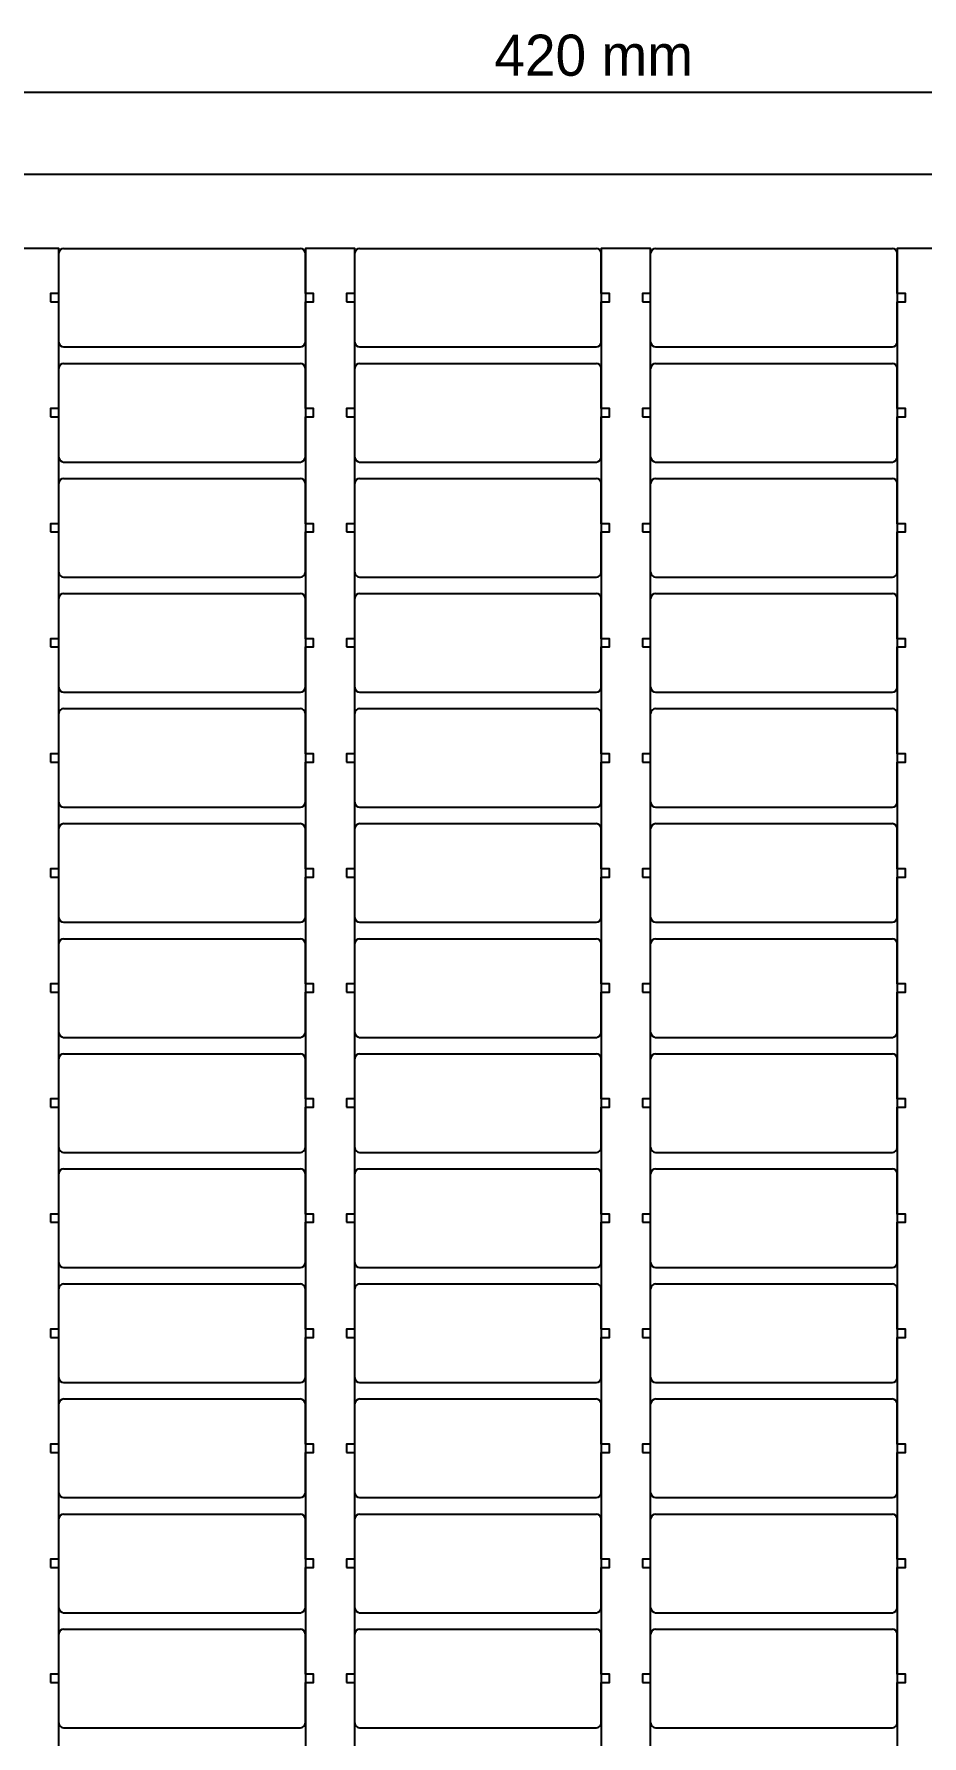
# Model space of a CAD drawing. Extents: x 0 to 438, y 0 to 206.
# Drawn here: x 174 to 228, y 102 to 205.5 of the extents above; entities that cross this region are included whole.
import ezdxf

# ---------------------------------------------------------------- set-up
doc = ezdxf.new("R2010")
doc.units = 0
for name, color, linetype in [('DIMENSION', 5, 'Continuous'), ('PLATE', 7, 'Continuous'), ('SAMPLE', 4, 'Continuous'), ('SEPARATOR', 1, 'Continuous'), ('TAB', 2, 'Continuous')]:
    doc.layers.add(name, color=color, linetype=linetype)

msp = doc.modelspace()

# ---------------------------------------------------------------- linework, layer by layer
at = {"layer": 'DIMENSION'}
msp.add_line((0, 202), (420, 202), dxfattribs=at)
at = {"layer": 'PLATE'}
msp.add_lwpolyline([(0, 0), (420, 0), (420, 197), (0, 197)], close=True, dxfattribs=at)
at = {"layer": 'SAMPLE'}
for p, q in [((175.5228, 192.3148), (175.5, 192.2)), ((175.5, 189.75), (175.5, 192.2)), ((175.5879, 192.4121), (175.5228, 192.3148)), ((175.6852, 192.4772), (175.5879, 192.4121)), ((175.8, 192.5), (175.6852, 192.4772)), ((175.8, 192.5), (190.2, 192.5)), ((190.3148, 192.4772), (190.2, 192.5)), ((190.4121, 192.4121), (190.3148, 192.4772)), ((190.4772, 192.3148), (190.4121, 192.4121)), ((190.5, 192.2), (190.4772, 192.3148)), ((190.5, 189.75), (190.5, 192.2)), ((193.5228, 192.3148), (193.5, 192.2)), ((193.5, 189.75), (193.5, 192.2)), ((193.5879, 192.4121), (193.5228, 192.3148)), ((193.6852, 192.4772), (193.5879, 192.4121)), ((193.8, 192.5), (193.6852, 192.4772)), ((193.8, 192.5), (208.2, 192.5)), ((208.3148, 192.4772), (208.2, 192.5)), ((208.4121, 192.4121), (208.3148, 192.4772)), ((208.4772, 192.3148), (208.4121, 192.4121)), ((208.5, 192.2), (208.4772, 192.3148)), ((208.5, 189.75), (208.5, 192.2)), ((211.5228, 192.3148), (211.5, 192.2)), ((211.5, 189.75), (211.5, 192.2)), ((211.5879, 192.4121), (211.5228, 192.3148)), ((211.6852, 192.4772), (211.5879, 192.4121)), ((211.8, 192.5), (211.6852, 192.4772)), ((211.8, 192.5), (226.2, 192.5)), ((226.3148, 192.4772), (226.2, 192.5)), ((226.4121, 192.4121), (226.3148, 192.4772)), ((226.4772, 192.3148), (226.4121, 192.4121)), ((226.5, 192.2), (226.4772, 192.3148)), ((226.5, 189.75), (226.5, 192.2)), ((175.5, 186.8), (175.5, 189.25)), ((190.5, 186.8), (190.5, 189.25)), ((193.5, 186.8), (193.5, 189.25)), ((208.5, 186.8), (208.5, 189.25)), ((211.5, 186.8), (211.5, 189.25)), ((226.5, 186.8), (226.5, 189.25)), ((175.5, 186.8), (175.5228, 186.6852)), ((175.5228, 186.6852), (175.5879, 186.5879)), ((175.5879, 186.5879), (175.6852, 186.5228)), ((175.6852, 186.5228), (175.8, 186.5)), ((175.8, 186.5), (190.2, 186.5)), ((190.2, 186.5), (190.3148, 186.5228)), ((190.3148, 186.5228), (190.4121, 186.5879)), ((190.4121, 186.5879), (190.4772, 186.6852)), ((190.4772, 186.6852), (190.5, 186.8)), ((193.5, 186.8), (193.5228, 186.6852)), ((193.5228, 186.6852), (193.5879, 186.5879)), ((193.5879, 186.5879), (193.6852, 186.5228)), ((193.6852, 186.5228), (193.8, 186.5)), ((193.8, 186.5), (208.2, 186.5)), ((208.2, 186.5), (208.3148, 186.5228)), ((208.3148, 186.5228), (208.4121, 186.5879)), ((208.4121, 186.5879), (208.4772, 186.6852)), ((208.4772, 186.6852), (208.5, 186.8)), ((211.5, 186.8), (211.5228, 186.6852)), ((211.5228, 186.6852), (211.5879, 186.5879)), ((211.5879, 186.5879), (211.6852, 186.5228)), ((211.6852, 186.5228), (211.8, 186.5)), ((211.8, 186.5), (226.2, 186.5)), ((226.2, 186.5), (226.3148, 186.5228)), ((226.3148, 186.5228), (226.4121, 186.5879)), ((226.4121, 186.5879), (226.4772, 186.6852)), ((226.4772, 186.6852), (226.5, 186.8)), ((175.5879, 185.4121), (175.5228, 185.3148)), ((175.6852, 185.4772), (175.5879, 185.4121)), ((175.8, 185.5), (175.6852, 185.4772)), ((175.8, 185.5), (190.2, 185.5)), ((190.3148, 185.4772), (190.2, 185.5)), ((190.4121, 185.4121), (190.3148, 185.4772)), ((190.4772, 185.3148), (190.4121, 185.4121)), ((193.5879, 185.4121), (193.5228, 185.3148)), ((193.6852, 185.4772), (193.5879, 185.4121)), ((193.8, 185.5), (193.6852, 185.4772)), ((193.8, 185.5), (208.2, 185.5)), ((208.3148, 185.4772), (208.2, 185.5)), ((208.4121, 185.4121), (208.3148, 185.4772)), ((208.4772, 185.3148), (208.4121, 185.4121)), ((211.5879, 185.4121), (211.5228, 185.3148)), ((211.6852, 185.4772), (211.5879, 185.4121)), ((211.8, 185.5), (211.6852, 185.4772)), ((211.8, 185.5), (226.2, 185.5)), ((226.3148, 185.4772), (226.2, 185.5)), ((226.4121, 185.4121), (226.3148, 185.4772)), ((226.4772, 185.3148), (226.4121, 185.4121)), ((175.5228, 185.3148), (175.5, 185.2)), ((175.5, 182.75), (175.5, 185.2)), ((190.5, 185.2), (190.4772, 185.3148)), ((190.5, 182.75), (190.5, 185.2)), ((193.5228, 185.3148), (193.5, 185.2)), ((193.5, 182.75), (193.5, 185.2)), ((208.5, 185.2), (208.4772, 185.3148)), ((208.5, 182.75), (208.5, 185.2)), ((211.5228, 185.3148), (211.5, 185.2)), ((211.5, 182.75), (211.5, 185.2)), ((226.5, 185.2), (226.4772, 185.3148)), ((226.5, 182.75), (226.5, 185.2)), ((175.5, 179.8), (175.5, 182.25)), ((190.5, 179.8), (190.5, 182.25)), ((193.5, 179.8), (193.5, 182.25)), ((208.5, 179.8), (208.5, 182.25)), ((211.5, 179.8), (211.5, 182.25)), ((226.5, 179.8), (226.5, 182.25)), ((175.5, 179.8), (175.5228, 179.6852)), ((175.5228, 179.6852), (175.5879, 179.5879)), ((175.5879, 179.5879), (175.6852, 179.5228)), ((175.6852, 179.5228), (175.8, 179.5)), ((175.8, 179.5), (190.2, 179.5)), ((190.2, 179.5), (190.3148, 179.5228)), ((190.3148, 179.5228), (190.4121, 179.5879)), ((190.4121, 179.5879), (190.4772, 179.6852)), ((190.4772, 179.6852), (190.5, 179.8)), ((193.5, 179.8), (193.5228, 179.6852)), ((193.5228, 179.6852), (193.5879, 179.5879)), ((193.5879, 179.5879), (193.6852, 179.5228)), ((193.6852, 179.5228), (193.8, 179.5)), ((193.8, 179.5), (208.2, 179.5)), ((208.2, 179.5), (208.3148, 179.5228)), ((208.3148, 179.5228), (208.4121, 179.5879)), ((208.4121, 179.5879), (208.4772, 179.6852)), ((208.4772, 179.6852), (208.5, 179.8)), ((211.5, 179.8), (211.5228, 179.6852)), ((211.5228, 179.6852), (211.5879, 179.5879)), ((211.5879, 179.5879), (211.6852, 179.5228)), ((211.6852, 179.5228), (211.8, 179.5)), ((211.8, 179.5), (226.2, 179.5)), ((226.2, 179.5), (226.3148, 179.5228)), ((226.3148, 179.5228), (226.4121, 179.5879)), ((226.4121, 179.5879), (226.4772, 179.6852)), ((226.4772, 179.6852), (226.5, 179.8)), ((175.5228, 178.3148), (175.5, 178.2)), ((175.5, 175.75), (175.5, 178.2)), ((175.5879, 178.4121), (175.5228, 178.3148)), ((175.6852, 178.4772), (175.5879, 178.4121)), ((175.8, 178.5), (175.6852, 178.4772)), ((175.8, 178.5), (190.2, 178.5)), ((190.3148, 178.4772), (190.2, 178.5)), ((190.4121, 178.4121), (190.3148, 178.4772)), ((190.4772, 178.3148), (190.4121, 178.4121)), ((190.5, 178.2), (190.4772, 178.3148)), ((190.5, 175.75), (190.5, 178.2)), ((193.5228, 178.3148), (193.5, 178.2)), ((193.5, 175.75), (193.5, 178.2)), ((193.5879, 178.4121), (193.5228, 178.3148)), ((193.6852, 178.4772), (193.5879, 178.4121)), ((193.8, 178.5), (193.6852, 178.4772)), ((193.8, 178.5), (208.2, 178.5)), ((208.3148, 178.4772), (208.2, 178.5)), ((208.4121, 178.4121), (208.3148, 178.4772)), ((208.4772, 178.3148), (208.4121, 178.4121)), ((208.5, 178.2), (208.4772, 178.3148)), ((208.5, 175.75), (208.5, 178.2)), ((211.5228, 178.3148), (211.5, 178.2)), ((211.5, 175.75), (211.5, 178.2)), ((211.5879, 178.4121), (211.5228, 178.3148)), ((211.6852, 178.4772), (211.5879, 178.4121)), ((211.8, 178.5), (211.6852, 178.4772)), ((211.8, 178.5), (226.2, 178.5)), ((226.3148, 178.4772), (226.2, 178.5)), ((226.4121, 178.4121), (226.3148, 178.4772)), ((226.4772, 178.3148), (226.4121, 178.4121)), ((226.5, 178.2), (226.4772, 178.3148)), ((226.5, 175.75), (226.5, 178.2)), ((175.5, 172.8), (175.5, 175.25)), ((190.5, 172.8), (190.5, 175.25)), ((193.5, 172.8), (193.5, 175.25)), ((208.5, 172.8), (208.5, 175.25)), ((211.5, 172.8), (211.5, 175.25)), ((226.5, 172.8), (226.5, 175.25)), ((175.5, 172.8), (175.5228, 172.6852)), ((175.5228, 172.6852), (175.5879, 172.5879)), ((175.5879, 172.5879), (175.6852, 172.5228)), ((175.6852, 172.5228), (175.8, 172.5)), ((175.8, 172.5), (190.2, 172.5)), ((190.2, 172.5), (190.3148, 172.5228)), ((190.3148, 172.5228), (190.4121, 172.5879)), ((190.4121, 172.5879), (190.4772, 172.6852)), ((190.4772, 172.6852), (190.5, 172.8)), ((193.5, 172.8), (193.5228, 172.6852)), ((193.5228, 172.6852), (193.5879, 172.5879)), ((193.5879, 172.5879), (193.6852, 172.5228)), ((193.6852, 172.5228), (193.8, 172.5)), ((193.8, 172.5), (208.2, 172.5)), ((208.2, 172.5), (208.3148, 172.5228)), ((208.3148, 172.5228), (208.4121, 172.5879)), ((208.4121, 172.5879), (208.4772, 172.6852)), ((208.4772, 172.6852), (208.5, 172.8)), ((211.5, 172.8), (211.5228, 172.6852)), ((211.5228, 172.6852), (211.5879, 172.5879)), ((211.5879, 172.5879), (211.6852, 172.5228)), ((211.6852, 172.5228), (211.8, 172.5)), ((211.8, 172.5), (226.2, 172.5)), ((226.2, 172.5), (226.3148, 172.5228)), ((226.3148, 172.5228), (226.4121, 172.5879)), ((226.4121, 172.5879), (226.4772, 172.6852)), ((226.4772, 172.6852), (226.5, 172.8)), ((175.5228, 171.3148), (175.5, 171.2)), ((175.5, 168.75), (175.5, 171.2)), ((175.5879, 171.4121), (175.5228, 171.3148)), ((175.6852, 171.4772), (175.5879, 171.4121)), ((175.8, 171.5), (175.6852, 171.4772)), ((175.8, 171.5), (190.2, 171.5)), ((190.3148, 171.4772), (190.2, 171.5)), ((190.4121, 171.4121), (190.3148, 171.4772)), ((190.4772, 171.3148), (190.4121, 171.4121)), ((190.5, 171.2), (190.4772, 171.3148)), ((190.5, 168.75), (190.5, 171.2)), ((193.5228, 171.3148), (193.5, 171.2)), ((193.5, 168.75), (193.5, 171.2)), ((193.5879, 171.4121), (193.5228, 171.3148)), ((193.6852, 171.4772), (193.5879, 171.4121)), ((193.8, 171.5), (193.6852, 171.4772)), ((193.8, 171.5), (208.2, 171.5)), ((208.3148, 171.4772), (208.2, 171.5)), ((208.4121, 171.4121), (208.3148, 171.4772)), ((208.4772, 171.3148), (208.4121, 171.4121)), ((208.5, 171.2), (208.4772, 171.3148)), ((208.5, 168.75), (208.5, 171.2)), ((211.5228, 171.3148), (211.5, 171.2)), ((211.5, 168.75), (211.5, 171.2)), ((211.5879, 171.4121), (211.5228, 171.3148)), ((211.6852, 171.4772), (211.5879, 171.4121)), ((211.8, 171.5), (211.6852, 171.4772)), ((211.8, 171.5), (226.2, 171.5)), ((226.3148, 171.4772), (226.2, 171.5)), ((226.4121, 171.4121), (226.3148, 171.4772)), ((226.4772, 171.3148), (226.4121, 171.4121)), ((226.5, 171.2), (226.4772, 171.3148)), ((226.5, 168.75), (226.5, 171.2)), ((175.5, 165.8), (175.5, 168.25)), ((190.5, 165.8), (190.5, 168.25)), ((193.5, 165.8), (193.5, 168.25)), ((208.5, 165.8), (208.5, 168.25)), ((211.5, 165.8), (211.5, 168.25)), ((226.5, 165.8), (226.5, 168.25)), ((175.5, 165.8), (175.5228, 165.6852)), ((175.5228, 165.6852), (175.5879, 165.5879)), ((190.4121, 165.5879), (190.4772, 165.6852)), ((190.4772, 165.6852), (190.5, 165.8)), ((193.5, 165.8), (193.5228, 165.6852)), ((193.5228, 165.6852), (193.5879, 165.5879)), ((208.4121, 165.5879), (208.4772, 165.6852)), ((208.4772, 165.6852), (208.5, 165.8)), ((211.5, 165.8), (211.5228, 165.6852)), ((211.5228, 165.6852), (211.5879, 165.5879)), ((226.4121, 165.5879), (226.4772, 165.6852)), ((226.4772, 165.6852), (226.5, 165.8)), ((175.5879, 165.5879), (175.6852, 165.5228)), ((175.6852, 165.5228), (175.8, 165.5)), ((175.8, 165.5), (190.2, 165.5)), ((190.2, 165.5), (190.3148, 165.5228)), ((190.3148, 165.5228), (190.4121, 165.5879)), ((193.5879, 165.5879), (193.6852, 165.5228)), ((193.6852, 165.5228), (193.8, 165.5)), ((193.8, 165.5), (208.2, 165.5)), ((208.2, 165.5), (208.3148, 165.5228)), ((208.3148, 165.5228), (208.4121, 165.5879)), ((211.5879, 165.5879), (211.6852, 165.5228)), ((211.6852, 165.5228), (211.8, 165.5)), ((211.8, 165.5), (226.2, 165.5)), ((226.2, 165.5), (226.3148, 165.5228)), ((226.3148, 165.5228), (226.4121, 165.5879)), ((175.5228, 164.3148), (175.5, 164.2)), ((175.5, 161.75), (175.5, 164.2)), ((175.5879, 164.4121), (175.5228, 164.3148)), ((175.6852, 164.4772), (175.5879, 164.4121)), ((175.8, 164.5), (175.6852, 164.4772)), ((175.8, 164.5), (190.2, 164.5)), ((190.3148, 164.4772), (190.2, 164.5)), ((190.4121, 164.4121), (190.3148, 164.4772)), ((190.4772, 164.3148), (190.4121, 164.4121)), ((190.5, 164.2), (190.4772, 164.3148)), ((190.5, 161.75), (190.5, 164.2)), ((193.5228, 164.3148), (193.5, 164.2)), ((193.5, 161.75), (193.5, 164.2)), ((193.5879, 164.4121), (193.5228, 164.3148)), ((193.6852, 164.4772), (193.5879, 164.4121)), ((193.8, 164.5), (193.6852, 164.4772)), ((193.8, 164.5), (208.2, 164.5)), ((208.3148, 164.4772), (208.2, 164.5)), ((208.4121, 164.4121), (208.3148, 164.4772)), ((208.4772, 164.3148), (208.4121, 164.4121)), ((208.5, 164.2), (208.4772, 164.3148)), ((208.5, 161.75), (208.5, 164.2)), ((211.5228, 164.3148), (211.5, 164.2)), ((211.5, 161.75), (211.5, 164.2)), ((211.5879, 164.4121), (211.5228, 164.3148)), ((211.6852, 164.4772), (211.5879, 164.4121)), ((211.8, 164.5), (211.6852, 164.4772)), ((211.8, 164.5), (226.2, 164.5)), ((226.3148, 164.4772), (226.2, 164.5)), ((226.4121, 164.4121), (226.3148, 164.4772)), ((226.4772, 164.3148), (226.4121, 164.4121)), ((226.5, 164.2), (226.4772, 164.3148)), ((226.5, 161.75), (226.5, 164.2)), ((175.5, 158.8), (175.5, 161.25)), ((190.5, 158.8), (190.5, 161.25)), ((193.5, 158.8), (193.5, 161.25)), ((208.5, 158.8), (208.5, 161.25)), ((211.5, 158.8), (211.5, 161.25)), ((226.5, 158.8), (226.5, 161.25)), ((175.5, 158.8), (175.5228, 158.6852)), ((175.5228, 158.6852), (175.5879, 158.5879)), ((175.5879, 158.5879), (175.6852, 158.5228)), ((175.6852, 158.5228), (175.8, 158.5)), ((175.8, 158.5), (190.2, 158.5)), ((190.2, 158.5), (190.3148, 158.5228)), ((190.3148, 158.5228), (190.4121, 158.5879)), ((190.4121, 158.5879), (190.4772, 158.6852)), ((190.4772, 158.6852), (190.5, 158.8)), ((193.5, 158.8), (193.5228, 158.6852)), ((193.5228, 158.6852), (193.5879, 158.5879)), ((193.5879, 158.5879), (193.6852, 158.5228)), ((193.6852, 158.5228), (193.8, 158.5)), ((193.8, 158.5), (208.2, 158.5)), ((208.2, 158.5), (208.3148, 158.5228)), ((208.3148, 158.5228), (208.4121, 158.5879)), ((208.4121, 158.5879), (208.4772, 158.6852)), ((208.4772, 158.6852), (208.5, 158.8)), ((211.5, 158.8), (211.5228, 158.6852)), ((211.5228, 158.6852), (211.5879, 158.5879)), ((211.5879, 158.5879), (211.6852, 158.5228)), ((211.6852, 158.5228), (211.8, 158.5)), ((211.8, 158.5), (226.2, 158.5)), ((226.2, 158.5), (226.3148, 158.5228)), ((226.3148, 158.5228), (226.4121, 158.5879)), ((226.4121, 158.5879), (226.4772, 158.6852)), ((226.4772, 158.6852), (226.5, 158.8)), ((175.5879, 157.4121), (175.5228, 157.3148)), ((175.6852, 157.4772), (175.5879, 157.4121)), ((175.8, 157.5), (175.6852, 157.4772)), ((175.8, 157.5), (190.2, 157.5)), ((190.3148, 157.4772), (190.2, 157.5)), ((190.4121, 157.4121), (190.3148, 157.4772)), ((190.4772, 157.3148), (190.4121, 157.4121)), ((193.5879, 157.4121), (193.5228, 157.3148)), ((193.6852, 157.4772), (193.5879, 157.4121)), ((193.8, 157.5), (193.6852, 157.4772)), ((193.8, 157.5), (208.2, 157.5)), ((208.3148, 157.4772), (208.2, 157.5)), ((208.4121, 157.4121), (208.3148, 157.4772)), ((208.4772, 157.3148), (208.4121, 157.4121)), ((211.5879, 157.4121), (211.5228, 157.3148)), ((211.6852, 157.4772), (211.5879, 157.4121)), ((211.8, 157.5), (211.6852, 157.4772)), ((211.8, 157.5), (226.2, 157.5)), ((226.3148, 157.4772), (226.2, 157.5)), ((226.4121, 157.4121), (226.3148, 157.4772)), ((226.4772, 157.3148), (226.4121, 157.4121)), ((175.5228, 157.3148), (175.5, 157.2)), ((175.5, 154.75), (175.5, 157.2)), ((190.5, 157.2), (190.4772, 157.3148)), ((190.5, 154.75), (190.5, 157.2)), ((193.5228, 157.3148), (193.5, 157.2)), ((193.5, 154.75), (193.5, 157.2)), ((208.5, 157.2), (208.4772, 157.3148)), ((208.5, 154.75), (208.5, 157.2)), ((211.5228, 157.3148), (211.5, 157.2)), ((211.5, 154.75), (211.5, 157.2)), ((226.5, 157.2), (226.4772, 157.3148)), ((226.5, 154.75), (226.5, 157.2)), ((175.5, 151.8), (175.5, 154.25)), ((190.5, 151.8), (190.5, 154.25)), ((193.5, 151.8), (193.5, 154.25)), ((208.5, 151.8), (208.5, 154.25)), ((211.5, 151.8), (211.5, 154.25)), ((226.5, 151.8), (226.5, 154.25)), ((175.5, 151.8), (175.5228, 151.6852)), ((175.5228, 151.6852), (175.5879, 151.5879)), ((175.5879, 151.5879), (175.6852, 151.5228)), ((175.6852, 151.5228), (175.8, 151.5)), ((175.8, 151.5), (190.2, 151.5)), ((190.2, 151.5), (190.3148, 151.5228)), ((190.3148, 151.5228), (190.4121, 151.5879)), ((190.4121, 151.5879), (190.4772, 151.6852)), ((190.4772, 151.6852), (190.5, 151.8)), ((193.5, 151.8), (193.5228, 151.6852)), ((193.5228, 151.6852), (193.5879, 151.5879)), ((193.5879, 151.5879), (193.6852, 151.5228)), ((193.6852, 151.5228), (193.8, 151.5)), ((193.8, 151.5), (208.2, 151.5)), ((208.2, 151.5), (208.3148, 151.5228)), ((208.3148, 151.5228), (208.4121, 151.5879)), ((208.4121, 151.5879), (208.4772, 151.6852)), ((208.4772, 151.6852), (208.5, 151.8)), ((211.5, 151.8), (211.5228, 151.6852)), ((211.5228, 151.6852), (211.5879, 151.5879)), ((211.5879, 151.5879), (211.6852, 151.5228)), ((211.6852, 151.5228), (211.8, 151.5)), ((211.8, 151.5), (226.2, 151.5)), ((226.2, 151.5), (226.3148, 151.5228)), ((226.3148, 151.5228), (226.4121, 151.5879)), ((226.4121, 151.5879), (226.4772, 151.6852)), ((226.4772, 151.6852), (226.5, 151.8)), ((175.5228, 150.3148), (175.5, 150.2)), ((175.5, 147.75), (175.5, 150.2)), ((175.5879, 150.4121), (175.5228, 150.3148)), ((175.6852, 150.4772), (175.5879, 150.4121)), ((175.8, 150.5), (175.6852, 150.4772)), ((175.8, 150.5), (190.2, 150.5)), ((190.3148, 150.4772), (190.2, 150.5)), ((190.4121, 150.4121), (190.3148, 150.4772)), ((190.4772, 150.3148), (190.4121, 150.4121)), ((190.5, 150.2), (190.4772, 150.3148)), ((190.5, 147.75), (190.5, 150.2)), ((193.5228, 150.3148), (193.5, 150.2)), ((193.5, 147.75), (193.5, 150.2)), ((193.5879, 150.4121), (193.5228, 150.3148)), ((193.6852, 150.4772), (193.5879, 150.4121)), ((193.8, 150.5), (193.6852, 150.4772)), ((193.8, 150.5), (208.2, 150.5)), ((208.3148, 150.4772), (208.2, 150.5)), ((208.4121, 150.4121), (208.3148, 150.4772)), ((208.4772, 150.3148), (208.4121, 150.4121)), ((208.5, 150.2), (208.4772, 150.3148)), ((208.5, 147.75), (208.5, 150.2)), ((211.5228, 150.3148), (211.5, 150.2)), ((211.5, 147.75), (211.5, 150.2)), ((211.5879, 150.4121), (211.5228, 150.3148)), ((211.6852, 150.4772), (211.5879, 150.4121)), ((211.8, 150.5), (211.6852, 150.4772)), ((211.8, 150.5), (226.2, 150.5)), ((226.3148, 150.4772), (226.2, 150.5)), ((226.4121, 150.4121), (226.3148, 150.4772)), ((226.4772, 150.3148), (226.4121, 150.4121)), ((226.5, 150.2), (226.4772, 150.3148)), ((226.5, 147.75), (226.5, 150.2)), ((175.5, 144.8), (175.5, 147.25)), ((190.5, 144.8), (190.5, 147.25)), ((193.5, 144.8), (193.5, 147.25)), ((208.5, 144.8), (208.5, 147.25)), ((211.5, 144.8), (211.5, 147.25)), ((226.5, 144.8), (226.5, 147.25)), ((175.5, 144.8), (175.5228, 144.6852)), ((175.5228, 144.6852), (175.5879, 144.5879)), ((175.5879, 144.5879), (175.6852, 144.5228)), ((175.6852, 144.5228), (175.8, 144.5)), ((175.8, 144.5), (190.2, 144.5)), ((190.2, 144.5), (190.3148, 144.5228)), ((190.3148, 144.5228), (190.4121, 144.5879)), ((190.4121, 144.5879), (190.4772, 144.6852)), ((190.4772, 144.6852), (190.5, 144.8)), ((193.5, 144.8), (193.5228, 144.6852)), ((193.5228, 144.6852), (193.5879, 144.5879)), ((193.5879, 144.5879), (193.6852, 144.5228)), ((193.6852, 144.5228), (193.8, 144.5)), ((193.8, 144.5), (208.2, 144.5)), ((208.2, 144.5), (208.3148, 144.5228)), ((208.3148, 144.5228), (208.4121, 144.5879)), ((208.4121, 144.5879), (208.4772, 144.6852)), ((208.4772, 144.6852), (208.5, 144.8)), ((211.5, 144.8), (211.5228, 144.6852)), ((211.5228, 144.6852), (211.5879, 144.5879)), ((211.5879, 144.5879), (211.6852, 144.5228)), ((211.6852, 144.5228), (211.8, 144.5)), ((211.8, 144.5), (226.2, 144.5)), ((226.2, 144.5), (226.3148, 144.5228)), ((226.3148, 144.5228), (226.4121, 144.5879)), ((226.4121, 144.5879), (226.4772, 144.6852)), ((226.4772, 144.6852), (226.5, 144.8)), ((175.5228, 143.3148), (175.5, 143.2)), ((175.5, 140.75), (175.5, 143.2)), ((175.5879, 143.4121), (175.5228, 143.3148)), ((175.6852, 143.4772), (175.5879, 143.4121)), ((175.8, 143.5), (175.6852, 143.4772)), ((175.8, 143.5), (190.2, 143.5)), ((190.3148, 143.4772), (190.2, 143.5)), ((190.4121, 143.4121), (190.3148, 143.4772)), ((190.4772, 143.3148), (190.4121, 143.4121)), ((190.5, 143.2), (190.4772, 143.3148)), ((190.5, 140.75), (190.5, 143.2)), ((193.5228, 143.3148), (193.5, 143.2)), ((193.5, 140.75), (193.5, 143.2)), ((193.5879, 143.4121), (193.5228, 143.3148)), ((193.6852, 143.4772), (193.5879, 143.4121)), ((193.8, 143.5), (193.6852, 143.4772)), ((193.8, 143.5), (208.2, 143.5)), ((208.3148, 143.4772), (208.2, 143.5)), ((208.4121, 143.4121), (208.3148, 143.4772)), ((208.4772, 143.3148), (208.4121, 143.4121)), ((208.5, 143.2), (208.4772, 143.3148)), ((208.5, 140.75), (208.5, 143.2)), ((211.5228, 143.3148), (211.5, 143.2)), ((211.5, 140.75), (211.5, 143.2)), ((211.5879, 143.4121), (211.5228, 143.3148)), ((211.6852, 143.4772), (211.5879, 143.4121)), ((211.8, 143.5), (211.6852, 143.4772)), ((211.8, 143.5), (226.2, 143.5)), ((226.3148, 143.4772), (226.2, 143.5)), ((226.4121, 143.4121), (226.3148, 143.4772)), ((226.4772, 143.3148), (226.4121, 143.4121)), ((226.5, 143.2), (226.4772, 143.3148)), ((226.5, 140.75), (226.5, 143.2)), ((175.5, 137.8), (175.5, 140.25)), ((190.5, 137.8), (190.5, 140.25)), ((193.5, 137.8), (193.5, 140.25)), ((208.5, 137.8), (208.5, 140.25)), ((211.5, 137.8), (211.5, 140.25)), ((226.5, 137.8), (226.5, 140.25)), ((175.5, 137.8), (175.5228, 137.6852)), ((190.4772, 137.6852), (190.5, 137.8)), ((193.5, 137.8), (193.5228, 137.6852)), ((208.4772, 137.6852), (208.5, 137.8)), ((211.5, 137.8), (211.5228, 137.6852)), ((226.4772, 137.6852), (226.5, 137.8)), ((175.5228, 137.6852), (175.5879, 137.5879)), ((175.5879, 137.5879), (175.6852, 137.5228)), ((175.6852, 137.5228), (175.8, 137.5)), ((175.8, 137.5), (190.2, 137.5)), ((190.2, 137.5), (190.3148, 137.5228)), ((190.3148, 137.5228), (190.4121, 137.5879)), ((190.4121, 137.5879), (190.4772, 137.6852)), ((193.5228, 137.6852), (193.5879, 137.5879)), ((193.5879, 137.5879), (193.6852, 137.5228)), ((193.6852, 137.5228), (193.8, 137.5)), ((193.8, 137.5), (208.2, 137.5)), ((208.2, 137.5), (208.3148, 137.5228)), ((208.3148, 137.5228), (208.4121, 137.5879)), ((208.4121, 137.5879), (208.4772, 137.6852)), ((211.5228, 137.6852), (211.5879, 137.5879)), ((211.5879, 137.5879), (211.6852, 137.5228)), ((211.6852, 137.5228), (211.8, 137.5)), ((211.8, 137.5), (226.2, 137.5)), ((226.2, 137.5), (226.3148, 137.5228)), ((226.3148, 137.5228), (226.4121, 137.5879)), ((226.4121, 137.5879), (226.4772, 137.6852)), ((175.5228, 136.3148), (175.5, 136.2)), ((175.5, 133.75), (175.5, 136.2)), ((175.5879, 136.4121), (175.5228, 136.3148)), ((175.6852, 136.4772), (175.5879, 136.4121)), ((175.8, 136.5), (175.6852, 136.4772)), ((175.8, 136.5), (190.2, 136.5)), ((190.3148, 136.4772), (190.2, 136.5)), ((190.4121, 136.4121), (190.3148, 136.4772)), ((190.4772, 136.3148), (190.4121, 136.4121)), ((190.5, 136.2), (190.4772, 136.3148)), ((190.5, 133.75), (190.5, 136.2)), ((193.5228, 136.3148), (193.5, 136.2)), ((193.5, 133.75), (193.5, 136.2)), ((193.5879, 136.4121), (193.5228, 136.3148)), ((193.6852, 136.4772), (193.5879, 136.4121)), ((193.8, 136.5), (193.6852, 136.4772)), ((193.8, 136.5), (208.2, 136.5)), ((208.3148, 136.4772), (208.2, 136.5)), ((208.4121, 136.4121), (208.3148, 136.4772)), ((208.4772, 136.3148), (208.4121, 136.4121)), ((208.5, 136.2), (208.4772, 136.3148)), ((208.5, 133.75), (208.5, 136.2)), ((211.5228, 136.3148), (211.5, 136.2)), ((211.5, 133.75), (211.5, 136.2)), ((211.5879, 136.4121), (211.5228, 136.3148)), ((211.6852, 136.4772), (211.5879, 136.4121)), ((211.8, 136.5), (211.6852, 136.4772)), ((211.8, 136.5), (226.2, 136.5)), ((226.3148, 136.4772), (226.2, 136.5)), ((226.4121, 136.4121), (226.3148, 136.4772)), ((226.4772, 136.3148), (226.4121, 136.4121)), ((226.5, 136.2), (226.4772, 136.3148)), ((226.5, 133.75), (226.5, 136.2)), ((175.5, 130.8), (175.5, 133.25)), ((190.5, 130.8), (190.5, 133.25)), ((193.5, 130.8), (193.5, 133.25)), ((208.5, 130.8), (208.5, 133.25)), ((211.5, 130.8), (211.5, 133.25)), ((226.5, 130.8), (226.5, 133.25)), ((175.5, 130.8), (175.5228, 130.6852)), ((175.5228, 130.6852), (175.5879, 130.5879)), ((175.5879, 130.5879), (175.6852, 130.5228)), ((175.6852, 130.5228), (175.8, 130.5)), ((175.8, 130.5), (190.2, 130.5)), ((190.2, 130.5), (190.3148, 130.5228)), ((190.3148, 130.5228), (190.4121, 130.5879)), ((190.4121, 130.5879), (190.4772, 130.6852)), ((190.4772, 130.6852), (190.5, 130.8)), ((193.5, 130.8), (193.5228, 130.6852)), ((193.5228, 130.6852), (193.5879, 130.5879)), ((193.5879, 130.5879), (193.6852, 130.5228)), ((193.6852, 130.5228), (193.8, 130.5)), ((193.8, 130.5), (208.2, 130.5)), ((208.2, 130.5), (208.3148, 130.5228)), ((208.3148, 130.5228), (208.4121, 130.5879)), ((208.4121, 130.5879), (208.4772, 130.6852)), ((208.4772, 130.6852), (208.5, 130.8)), ((211.5, 130.8), (211.5228, 130.6852)), ((211.5228, 130.6852), (211.5879, 130.5879)), ((211.5879, 130.5879), (211.6852, 130.5228)), ((211.6852, 130.5228), (211.8, 130.5)), ((211.8, 130.5), (226.2, 130.5)), ((226.2, 130.5), (226.3148, 130.5228)), ((226.3148, 130.5228), (226.4121, 130.5879)), ((226.4121, 130.5879), (226.4772, 130.6852)), ((226.4772, 130.6852), (226.5, 130.8)), ((175.6852, 129.4772), (175.5879, 129.4121)), ((175.8, 129.5), (175.6852, 129.4772)), ((175.8, 129.5), (190.2, 129.5)), ((190.3148, 129.4772), (190.2, 129.5)), ((190.4121, 129.4121), (190.3148, 129.4772)), ((193.6852, 129.4772), (193.5879, 129.4121)), ((193.8, 129.5), (193.6852, 129.4772)), ((193.8, 129.5), (208.2, 129.5)), ((208.3148, 129.4772), (208.2, 129.5)), ((208.4121, 129.4121), (208.3148, 129.4772)), ((211.6852, 129.4772), (211.5879, 129.4121)), ((211.8, 129.5), (211.6852, 129.4772)), ((211.8, 129.5), (226.2, 129.5)), ((226.3148, 129.4772), (226.2, 129.5)), ((226.4121, 129.4121), (226.3148, 129.4772)), ((175.5228, 129.3148), (175.5, 129.2)), ((175.5, 126.75), (175.5, 129.2)), ((175.5879, 129.4121), (175.5228, 129.3148)), ((190.4772, 129.3148), (190.4121, 129.4121)), ((190.5, 129.2), (190.4772, 129.3148)), ((190.5, 126.75), (190.5, 129.2)), ((193.5228, 129.3148), (193.5, 129.2)), ((193.5, 126.75), (193.5, 129.2)), ((193.5879, 129.4121), (193.5228, 129.3148)), ((208.4772, 129.3148), (208.4121, 129.4121)), ((208.5, 129.2), (208.4772, 129.3148)), ((208.5, 126.75), (208.5, 129.2)), ((211.5228, 129.3148), (211.5, 129.2)), ((211.5, 126.75), (211.5, 129.2)), ((211.5879, 129.4121), (211.5228, 129.3148)), ((226.4772, 129.3148), (226.4121, 129.4121)), ((226.5, 129.2), (226.4772, 129.3148)), ((226.5, 126.75), (226.5, 129.2)), ((175.5, 123.8), (175.5, 126.25)), ((190.5, 123.8), (190.5, 126.25)), ((193.5, 123.8), (193.5, 126.25)), ((208.5, 123.8), (208.5, 126.25)), ((211.5, 123.8), (211.5, 126.25)), ((226.5, 123.8), (226.5, 126.25)), ((175.5, 123.8), (175.5228, 123.6852)), ((175.5228, 123.6852), (175.5879, 123.5879)), ((175.5879, 123.5879), (175.6852, 123.5228)), ((175.6852, 123.5228), (175.8, 123.5)), ((175.8, 123.5), (190.2, 123.5)), ((190.2, 123.5), (190.3148, 123.5228)), ((190.3148, 123.5228), (190.4121, 123.5879)), ((190.4121, 123.5879), (190.4772, 123.6852)), ((190.4772, 123.6852), (190.5, 123.8)), ((193.5, 123.8), (193.5228, 123.6852)), ((193.5228, 123.6852), (193.5879, 123.5879)), ((193.5879, 123.5879), (193.6852, 123.5228)), ((193.6852, 123.5228), (193.8, 123.5)), ((193.8, 123.5), (208.2, 123.5)), ((208.2, 123.5), (208.3148, 123.5228)), ((208.3148, 123.5228), (208.4121, 123.5879)), ((208.4121, 123.5879), (208.4772, 123.6852)), ((208.4772, 123.6852), (208.5, 123.8)), ((211.5, 123.8), (211.5228, 123.6852)), ((211.5228, 123.6852), (211.5879, 123.5879)), ((211.5879, 123.5879), (211.6852, 123.5228)), ((211.6852, 123.5228), (211.8, 123.5)), ((211.8, 123.5), (226.2, 123.5)), ((226.2, 123.5), (226.3148, 123.5228)), ((226.3148, 123.5228), (226.4121, 123.5879)), ((226.4121, 123.5879), (226.4772, 123.6852)), ((226.4772, 123.6852), (226.5, 123.8)), ((175.5228, 122.3148), (175.5, 122.2)), ((175.5, 119.75), (175.5, 122.2)), ((175.5879, 122.4121), (175.5228, 122.3148)), ((175.6852, 122.4772), (175.5879, 122.4121)), ((175.8, 122.5), (175.6852, 122.4772)), ((175.8, 122.5), (190.2, 122.5)), ((190.3148, 122.4772), (190.2, 122.5)), ((190.4121, 122.4121), (190.3148, 122.4772)), ((190.4772, 122.3148), (190.4121, 122.4121)), ((190.5, 122.2), (190.4772, 122.3148)), ((190.5, 119.75), (190.5, 122.2)), ((193.5228, 122.3148), (193.5, 122.2)), ((193.5, 119.75), (193.5, 122.2)), ((193.5879, 122.4121), (193.5228, 122.3148)), ((193.6852, 122.4772), (193.5879, 122.4121)), ((193.8, 122.5), (193.6852, 122.4772)), ((193.8, 122.5), (208.2, 122.5)), ((208.3148, 122.4772), (208.2, 122.5)), ((208.4121, 122.4121), (208.3148, 122.4772)), ((208.4772, 122.3148), (208.4121, 122.4121)), ((208.5, 122.2), (208.4772, 122.3148)), ((208.5, 119.75), (208.5, 122.2)), ((211.5228, 122.3148), (211.5, 122.2)), ((211.5, 119.75), (211.5, 122.2)), ((211.5879, 122.4121), (211.5228, 122.3148)), ((211.6852, 122.4772), (211.5879, 122.4121)), ((211.8, 122.5), (211.6852, 122.4772)), ((211.8, 122.5), (226.2, 122.5)), ((226.3148, 122.4772), (226.2, 122.5)), ((226.4121, 122.4121), (226.3148, 122.4772)), ((226.4772, 122.3148), (226.4121, 122.4121)), ((226.5, 122.2), (226.4772, 122.3148)), ((226.5, 119.75), (226.5, 122.2)), ((175.5, 116.8), (175.5, 119.25)), ((190.5, 116.8), (190.5, 119.25)), ((193.5, 116.8), (193.5, 119.25)), ((208.5, 116.8), (208.5, 119.25)), ((211.5, 116.8), (211.5, 119.25)), ((226.5, 116.8), (226.5, 119.25)), ((175.5, 116.8), (175.5228, 116.6852)), ((175.5228, 116.6852), (175.5879, 116.5879)), ((175.5879, 116.5879), (175.6852, 116.5228)), ((175.6852, 116.5228), (175.8, 116.5)), ((175.8, 116.5), (190.2, 116.5)), ((190.2, 116.5), (190.3148, 116.5228)), ((190.3148, 116.5228), (190.4121, 116.5879)), ((190.4121, 116.5879), (190.4772, 116.6852)), ((190.4772, 116.6852), (190.5, 116.8)), ((193.5, 116.8), (193.5228, 116.6852)), ((193.5228, 116.6852), (193.5879, 116.5879)), ((193.5879, 116.5879), (193.6852, 116.5228)), ((193.6852, 116.5228), (193.8, 116.5)), ((193.8, 116.5), (208.2, 116.5)), ((208.2, 116.5), (208.3148, 116.5228)), ((208.3148, 116.5228), (208.4121, 116.5879)), ((208.4121, 116.5879), (208.4772, 116.6852)), ((208.4772, 116.6852), (208.5, 116.8)), ((211.5, 116.8), (211.5228, 116.6852)), ((211.5228, 116.6852), (211.5879, 116.5879)), ((211.5879, 116.5879), (211.6852, 116.5228)), ((211.6852, 116.5228), (211.8, 116.5)), ((211.8, 116.5), (226.2, 116.5)), ((226.2, 116.5), (226.3148, 116.5228)), ((226.3148, 116.5228), (226.4121, 116.5879)), ((226.4121, 116.5879), (226.4772, 116.6852)), ((226.4772, 116.6852), (226.5, 116.8)), ((175.5228, 115.3148), (175.5, 115.2)), ((175.5, 112.75), (175.5, 115.2)), ((175.5879, 115.4121), (175.5228, 115.3148)), ((175.6852, 115.4772), (175.5879, 115.4121)), ((175.8, 115.5), (175.6852, 115.4772)), ((175.8, 115.5), (190.2, 115.5)), ((190.3148, 115.4772), (190.2, 115.5)), ((190.4121, 115.4121), (190.3148, 115.4772)), ((190.4772, 115.3148), (190.4121, 115.4121)), ((190.5, 115.2), (190.4772, 115.3148)), ((190.5, 112.75), (190.5, 115.2)), ((193.5228, 115.3148), (193.5, 115.2)), ((193.5, 112.75), (193.5, 115.2)), ((193.5879, 115.4121), (193.5228, 115.3148)), ((193.6852, 115.4772), (193.5879, 115.4121)), ((193.8, 115.5), (193.6852, 115.4772)), ((193.8, 115.5), (208.2, 115.5)), ((208.3148, 115.4772), (208.2, 115.5)), ((208.4121, 115.4121), (208.3148, 115.4772)), ((208.4772, 115.3148), (208.4121, 115.4121)), ((208.5, 115.2), (208.4772, 115.3148)), ((208.5, 112.75), (208.5, 115.2)), ((211.5228, 115.3148), (211.5, 115.2)), ((211.5, 112.75), (211.5, 115.2)), ((211.5879, 115.4121), (211.5228, 115.3148)), ((211.6852, 115.4772), (211.5879, 115.4121)), ((211.8, 115.5), (211.6852, 115.4772)), ((211.8, 115.5), (226.2, 115.5)), ((226.3148, 115.4772), (226.2, 115.5)), ((226.4121, 115.4121), (226.3148, 115.4772)), ((226.4772, 115.3148), (226.4121, 115.4121)), ((226.5, 115.2), (226.4772, 115.3148)), ((226.5, 112.75), (226.5, 115.2)), ((175.5, 109.8), (175.5, 112.25)), ((190.5, 109.8), (190.5, 112.25)), ((193.5, 109.8), (193.5, 112.25)), ((208.5, 109.8), (208.5, 112.25)), ((211.5, 109.8), (211.5, 112.25)), ((226.5, 109.8), (226.5, 112.25)), ((175.5, 109.8), (175.5228, 109.6852)), ((190.4772, 109.6852), (190.5, 109.8)), ((193.5, 109.8), (193.5228, 109.6852)), ((208.4772, 109.6852), (208.5, 109.8)), ((211.5, 109.8), (211.5228, 109.6852)), ((226.4772, 109.6852), (226.5, 109.8)), ((175.5228, 109.6852), (175.5879, 109.5879)), ((175.5879, 109.5879), (175.6852, 109.5228)), ((175.6852, 109.5228), (175.8, 109.5)), ((175.8, 109.5), (190.2, 109.5)), ((190.2, 109.5), (190.3148, 109.5228)), ((190.3148, 109.5228), (190.4121, 109.5879)), ((190.4121, 109.5879), (190.4772, 109.6852)), ((193.5228, 109.6852), (193.5879, 109.5879)), ((193.5879, 109.5879), (193.6852, 109.5228)), ((193.6852, 109.5228), (193.8, 109.5)), ((193.8, 109.5), (208.2, 109.5)), ((208.2, 109.5), (208.3148, 109.5228)), ((208.3148, 109.5228), (208.4121, 109.5879)), ((208.4121, 109.5879), (208.4772, 109.6852)), ((211.5228, 109.6852), (211.5879, 109.5879)), ((211.5879, 109.5879), (211.6852, 109.5228)), ((211.6852, 109.5228), (211.8, 109.5)), ((211.8, 109.5), (226.2, 109.5)), ((226.2, 109.5), (226.3148, 109.5228)), ((226.3148, 109.5228), (226.4121, 109.5879)), ((226.4121, 109.5879), (226.4772, 109.6852)), ((175.5228, 108.3148), (175.5, 108.2)), ((175.5, 105.75), (175.5, 108.2)), ((175.5879, 108.4121), (175.5228, 108.3148)), ((175.6852, 108.4772), (175.5879, 108.4121)), ((175.8, 108.5), (175.6852, 108.4772)), ((175.8, 108.5), (190.2, 108.5)), ((190.3148, 108.4772), (190.2, 108.5)), ((190.4121, 108.4121), (190.3148, 108.4772)), ((190.4772, 108.3148), (190.4121, 108.4121)), ((190.5, 108.2), (190.4772, 108.3148)), ((190.5, 105.75), (190.5, 108.2)), ((193.5228, 108.3148), (193.5, 108.2)), ((193.5, 105.75), (193.5, 108.2)), ((193.5879, 108.4121), (193.5228, 108.3148)), ((193.6852, 108.4772), (193.5879, 108.4121)), ((193.8, 108.5), (193.6852, 108.4772)), ((193.8, 108.5), (208.2, 108.5)), ((208.3148, 108.4772), (208.2, 108.5)), ((208.4121, 108.4121), (208.3148, 108.4772)), ((208.4772, 108.3148), (208.4121, 108.4121)), ((208.5, 108.2), (208.4772, 108.3148)), ((208.5, 105.75), (208.5, 108.2)), ((211.5228, 108.3148), (211.5, 108.2)), ((211.5, 105.75), (211.5, 108.2)), ((211.5879, 108.4121), (211.5228, 108.3148)), ((211.6852, 108.4772), (211.5879, 108.4121)), ((211.8, 108.5), (211.6852, 108.4772)), ((211.8, 108.5), (226.2, 108.5)), ((226.3148, 108.4772), (226.2, 108.5)), ((226.4121, 108.4121), (226.3148, 108.4772)), ((226.4772, 108.3148), (226.4121, 108.4121)), ((226.5, 108.2), (226.4772, 108.3148)), ((226.5, 105.75), (226.5, 108.2)), ((175.5, 102.8), (175.5, 105.25)), ((190.5, 102.8), (190.5, 105.25)), ((193.5, 102.8), (193.5, 105.25)), ((208.5, 102.8), (208.5, 105.25)), ((211.5, 102.8), (211.5, 105.25)), ((226.5, 102.8), (226.5, 105.25)), ((175.5, 102.8), (175.5228, 102.6852)), ((175.5228, 102.6852), (175.5879, 102.5879)), ((175.5879, 102.5879), (175.6852, 102.5228)), ((175.6852, 102.5228), (175.8, 102.5)), ((190.2, 102.5), (190.3148, 102.5228)), ((190.3148, 102.5228), (190.4121, 102.5879)), ((190.4121, 102.5879), (190.4772, 102.6852)), ((190.4772, 102.6852), (190.5, 102.8)), ((193.5, 102.8), (193.5228, 102.6852)), ((193.5228, 102.6852), (193.5879, 102.5879)), ((193.5879, 102.5879), (193.6852, 102.5228)), ((193.6852, 102.5228), (193.8, 102.5)), ((208.2, 102.5), (208.3148, 102.5228)), ((208.3148, 102.5228), (208.4121, 102.5879)), ((208.4121, 102.5879), (208.4772, 102.6852)), ((208.4772, 102.6852), (208.5, 102.8)), ((211.5, 102.8), (211.5228, 102.6852)), ((211.5228, 102.6852), (211.5879, 102.5879)), ((211.5879, 102.5879), (211.6852, 102.5228)), ((211.6852, 102.5228), (211.8, 102.5)), ((226.2, 102.5), (226.3148, 102.5228)), ((226.3148, 102.5228), (226.4121, 102.5879)), ((226.4121, 102.5879), (226.4772, 102.6852)), ((226.4772, 102.6852), (226.5, 102.8)), ((175.8, 102.5), (190.2, 102.5)), ((193.8, 102.5), (208.2, 102.5)), ((211.8, 102.5), (226.2, 102.5))]:
    msp.add_line(p, q, dxfattribs=at)
at = {"layer": 'SEPARATOR'}
for points in [[(172.5, 4.5), (175.5, 4.5), (175.5, 192.5), (172.5, 192.5)], [(190.5, 4.5), (193.5, 4.5), (193.5, 192.5), (190.5, 192.5)], [(208.5, 4.5), (211.5, 4.5), (211.5, 192.5), (208.5, 192.5)], [(226.5, 4.5), (229.5, 4.5), (229.5, 192.5), (226.5, 192.5)]]:
    msp.add_lwpolyline(points, close=True, dxfattribs=at)
at = {"layer": 'TAB'}
for points in [[(175, 189.25), (175.5, 189.25), (175.5, 189.75), (175, 189.75)], [(190.5, 189.25), (191, 189.25), (191, 189.75), (190.5, 189.75)], [(193, 189.25), (193.5, 189.25), (193.5, 189.75), (193, 189.75)], [(208.5, 189.25), (209, 189.25), (209, 189.75), (208.5, 189.75)], [(211, 189.25), (211.5, 189.25), (211.5, 189.75), (211, 189.75)], [(226.5, 189.25), (227, 189.25), (227, 189.75), (226.5, 189.75)], [(175, 182.25), (175.5, 182.25), (175.5, 182.75), (175, 182.75)], [(190.5, 182.25), (191, 182.25), (191, 182.75), (190.5, 182.75)], [(193, 182.25), (193.5, 182.25), (193.5, 182.75), (193, 182.75)], [(208.5, 182.25), (209, 182.25), (209, 182.75), (208.5, 182.75)], [(211, 182.25), (211.5, 182.25), (211.5, 182.75), (211, 182.75)], [(226.5, 182.25), (227, 182.25), (227, 182.75), (226.5, 182.75)], [(175, 175.25), (175.5, 175.25), (175.5, 175.75), (175, 175.75)], [(190.5, 175.25), (191, 175.25), (191, 175.75), (190.5, 175.75)], [(193, 175.25), (193.5, 175.25), (193.5, 175.75), (193, 175.75)], [(208.5, 175.25), (209, 175.25), (209, 175.75), (208.5, 175.75)], [(211, 175.25), (211.5, 175.25), (211.5, 175.75), (211, 175.75)], [(226.5, 175.25), (227, 175.25), (227, 175.75), (226.5, 175.75)], [(175, 168.25), (175.5, 168.25), (175.5, 168.75), (175, 168.75)], [(190.5, 168.25), (191, 168.25), (191, 168.75), (190.5, 168.75)], [(193, 168.25), (193.5, 168.25), (193.5, 168.75), (193, 168.75)], [(208.5, 168.25), (209, 168.25), (209, 168.75), (208.5, 168.75)], [(211, 168.25), (211.5, 168.25), (211.5, 168.75), (211, 168.75)], [(226.5, 168.25), (227, 168.25), (227, 168.75), (226.5, 168.75)], [(175, 161.25), (175.5, 161.25), (175.5, 161.75), (175, 161.75)], [(190.5, 161.25), (191, 161.25), (191, 161.75), (190.5, 161.75)], [(193, 161.25), (193.5, 161.25), (193.5, 161.75), (193, 161.75)], [(208.5, 161.25), (209, 161.25), (209, 161.75), (208.5, 161.75)], [(211, 161.25), (211.5, 161.25), (211.5, 161.75), (211, 161.75)], [(226.5, 161.25), (227, 161.25), (227, 161.75), (226.5, 161.75)], [(175, 154.25), (175.5, 154.25), (175.5, 154.75), (175, 154.75)], [(190.5, 154.25), (191, 154.25), (191, 154.75), (190.5, 154.75)], [(193, 154.25), (193.5, 154.25), (193.5, 154.75), (193, 154.75)], [(208.5, 154.25), (209, 154.25), (209, 154.75), (208.5, 154.75)], [(211, 154.25), (211.5, 154.25), (211.5, 154.75), (211, 154.75)], [(226.5, 154.25), (227, 154.25), (227, 154.75), (226.5, 154.75)], [(175, 147.25), (175.5, 147.25), (175.5, 147.75), (175, 147.75)], [(190.5, 147.25), (191, 147.25), (191, 147.75), (190.5, 147.75)], [(193, 147.25), (193.5, 147.25), (193.5, 147.75), (193, 147.75)], [(208.5, 147.25), (209, 147.25), (209, 147.75), (208.5, 147.75)], [(211, 147.25), (211.5, 147.25), (211.5, 147.75), (211, 147.75)], [(226.5, 147.25), (227, 147.25), (227, 147.75), (226.5, 147.75)], [(175, 140.25), (175.5, 140.25), (175.5, 140.75), (175, 140.75)], [(190.5, 140.25), (191, 140.25), (191, 140.75), (190.5, 140.75)], [(193, 140.25), (193.5, 140.25), (193.5, 140.75), (193, 140.75)], [(208.5, 140.25), (209, 140.25), (209, 140.75), (208.5, 140.75)], [(211, 140.25), (211.5, 140.25), (211.5, 140.75), (211, 140.75)], [(226.5, 140.25), (227, 140.25), (227, 140.75), (226.5, 140.75)], [(175, 133.25), (175.5, 133.25), (175.5, 133.75), (175, 133.75)], [(190.5, 133.25), (191, 133.25), (191, 133.75), (190.5, 133.75)], [(193, 133.25), (193.5, 133.25), (193.5, 133.75), (193, 133.75)], [(208.5, 133.25), (209, 133.25), (209, 133.75), (208.5, 133.75)], [(211, 133.25), (211.5, 133.25), (211.5, 133.75), (211, 133.75)], [(226.5, 133.25), (227, 133.25), (227, 133.75), (226.5, 133.75)], [(175, 126.25), (175.5, 126.25), (175.5, 126.75), (175, 126.75)], [(190.5, 126.25), (191, 126.25), (191, 126.75), (190.5, 126.75)], [(193, 126.25), (193.5, 126.25), (193.5, 126.75), (193, 126.75)], [(208.5, 126.25), (209, 126.25), (209, 126.75), (208.5, 126.75)], [(211, 126.25), (211.5, 126.25), (211.5, 126.75), (211, 126.75)], [(226.5, 126.25), (227, 126.25), (227, 126.75), (226.5, 126.75)], [(175, 119.25), (175.5, 119.25), (175.5, 119.75), (175, 119.75)], [(190.5, 119.25), (191, 119.25), (191, 119.75), (190.5, 119.75)], [(193, 119.25), (193.5, 119.25), (193.5, 119.75), (193, 119.75)], [(208.5, 119.25), (209, 119.25), (209, 119.75), (208.5, 119.75)], [(211, 119.25), (211.5, 119.25), (211.5, 119.75), (211, 119.75)], [(226.5, 119.25), (227, 119.25), (227, 119.75), (226.5, 119.75)], [(175, 112.25), (175.5, 112.25), (175.5, 112.75), (175, 112.75)], [(190.5, 112.25), (191, 112.25), (191, 112.75), (190.5, 112.75)], [(193, 112.25), (193.5, 112.25), (193.5, 112.75), (193, 112.75)], [(208.5, 112.25), (209, 112.25), (209, 112.75), (208.5, 112.75)], [(211, 112.25), (211.5, 112.25), (211.5, 112.75), (211, 112.75)], [(226.5, 112.25), (227, 112.25), (227, 112.75), (226.5, 112.75)], [(175, 105.25), (175.5, 105.25), (175.5, 105.75), (175, 105.75)], [(190.5, 105.25), (191, 105.25), (191, 105.75), (190.5, 105.75)], [(193, 105.25), (193.5, 105.25), (193.5, 105.75), (193, 105.75)], [(208.5, 105.25), (209, 105.25), (209, 105.75), (208.5, 105.75)], [(211, 105.25), (211.5, 105.25), (211.5, 105.75), (211, 105.75)], [(226.5, 105.25), (227, 105.25), (227, 105.75), (226.5, 105.75)]]:
    msp.add_lwpolyline(points, close=True, dxfattribs=at)

# ---------------------------------------------------------------- texts
at = {"layer": 'DIMENSION'}
msp.add_text('420 mm', height=2.5, dxfattribs=at).set_placement((202, 203))

doc.saveas('drawing.dxf')
